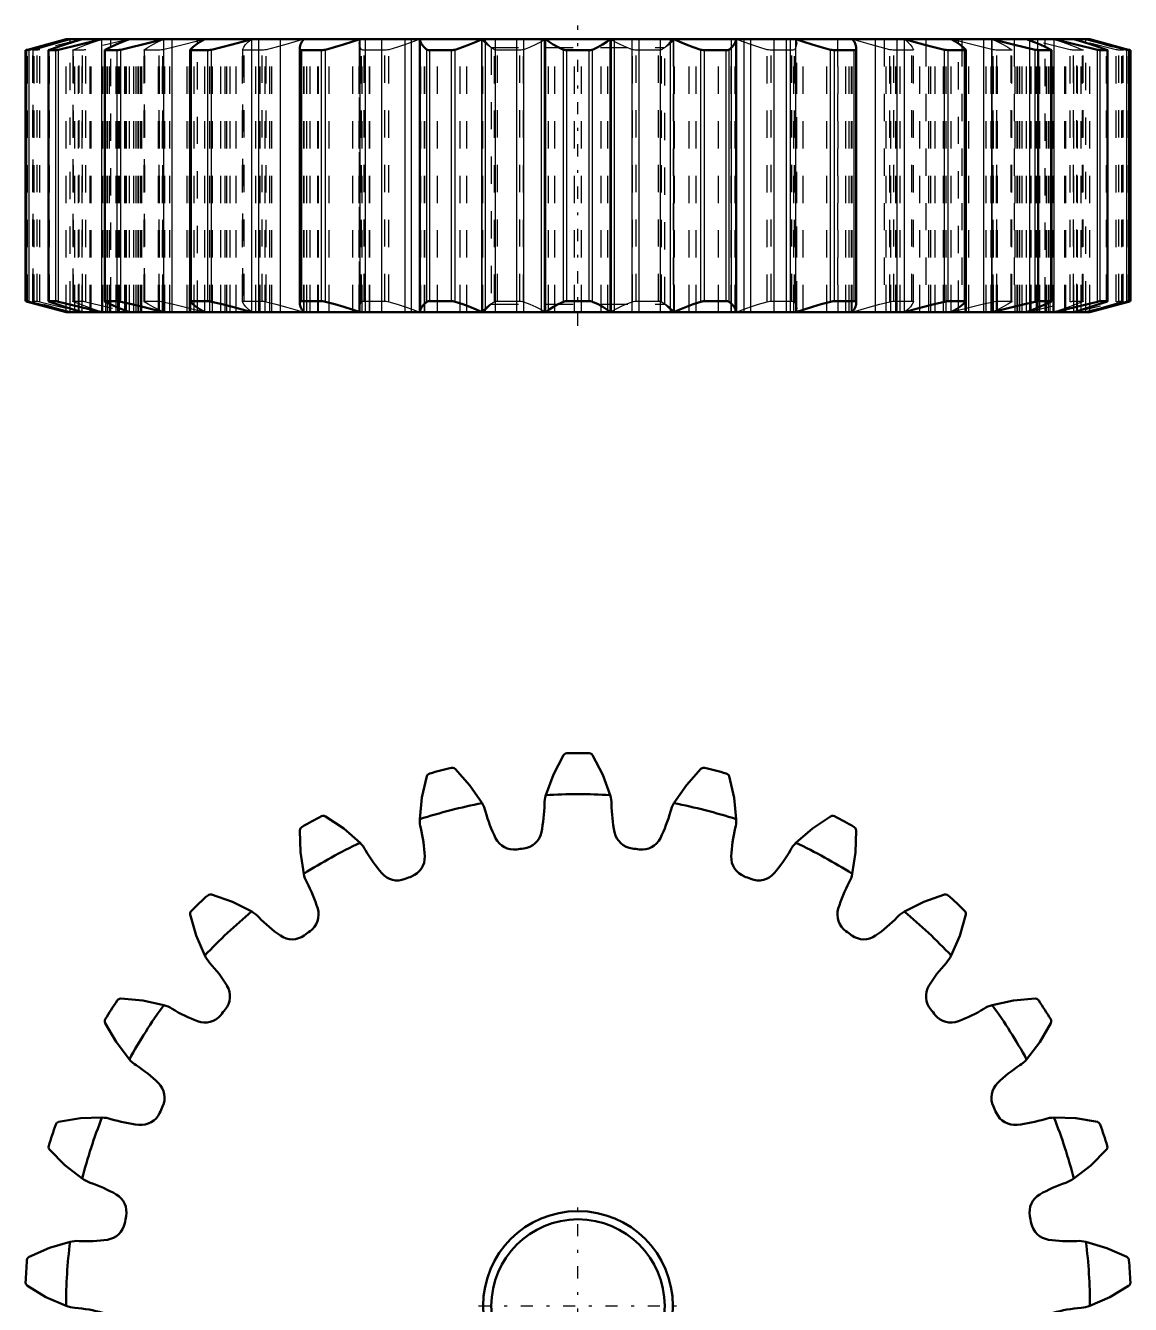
# Model space of a CAD drawing. Header units: millimetres. Extents: x -1 to 137, y -1 to 93.
# Drawn here: x 22.12 to 62.58, y 46.35 to 93.2 of the extents above; entities that cross this region are included whole.
import ezdxf

# ---------------------------------------------------------------- set-up
doc = ezdxf.new("R2010")
doc.units = ezdxf.units.MM
doc.linetypes.add('Center', pattern=[1.5, 0.45, -0.5, 0.05, -0.5])
doc.linetypes.add('Dashed', pattern=[2, 1, -1])
for name, color, linetype, lineweight in [('AM_4', 3, 'Continuous', 25), ('center', 4, 'Center', 25), ('hidden', 3, 'Dashed', 25), ('vis', 1, 'Continuous', 50)]:
    doc.layers.add(name, color=color, linetype=linetype, lineweight=lineweight)

# ---------------------------------------------------------------- blocks, each defined once
blk = doc.blocks.new('3_GEAHB1_5_25_10_A_6_35_b_0_in_GEAHB1_5_25_10_A_6_35_900')
at = {"layer": 'center'}
for p, q in [((42.348, 42.645), (42.348, 49.943)), ((38.7, 46.294), (45.997, 46.294))]:
    blk.add_line(p, q, dxfattribs=at)
at = {"layer": 'vis'}
for points in [[(41.938, 66.54), (41.89, 66.531), (41.848, 66.507), (41.813, 66.467)], [(42.884, 66.467), (42.851, 66.505), (42.807, 66.53), (42.758, 66.54)], [(41.813, 66.467), (41.447, 65.762), (41.171, 65.007)], [(43.526, 65.007), (43.254, 65.751), (42.884, 66.467)], [(36.813, 65.7), (36.634, 64.926), (36.554, 64.126)], [(36.916, 65.802), (36.872, 65.781), (36.837, 65.747), (36.813, 65.7)], [(37.85, 65.966), (37.809, 65.995), (37.76, 66.009), (37.71, 66.006)], [(38.835, 64.712), (38.387, 65.365), (37.85, 65.966)], [(46.847, 65.966), (46.317, 65.375), (45.862, 64.712)], [(46.986, 66.006), (46.937, 66.009), (46.89, 65.996), (46.847, 65.966)], [(47.884, 65.7), (47.862, 65.745), (47.825, 65.78), (47.78, 65.802)], [(48.142, 64.126), (48.065, 64.914), (47.884, 65.7)], [(33.099, 64.23), (33.052, 64.247), (33.001, 64.248), (32.954, 64.233)], [(34.365, 63.259), (33.769, 63.78), (33.099, 64.23)], [(51.598, 64.23), (50.938, 63.788), (50.332, 63.259)], [(51.743, 64.233), (51.696, 64.248), (51.648, 64.248), (51.598, 64.23)], [(32.236, 63.838), (32.198, 63.807), (32.172, 63.766), (32.161, 63.714)], [(52.536, 63.714), (52.526, 63.763), (52.499, 63.806), (52.461, 63.838)], [(32.161, 63.714), (32.18, 62.92), (32.302, 62.125)], [(52.395, 62.125), (52.516, 62.907), (52.536, 63.714)], [(28.929, 61.366), (28.879, 61.371), (28.83, 61.36), (28.788, 61.333)], [(30.397, 60.741), (29.69, 61.098), (28.929, 61.366)], [(55.768, 61.366), (55.018, 61.102), (54.3, 60.741)], [(55.909, 61.333), (55.868, 61.359), (55.82, 61.371), (55.768, 61.366)], [(28.19, 60.772), (28.161, 60.732), (28.147, 60.686), (28.148, 60.633)], [(28.148, 60.633), (28.364, 59.869), (28.68, 59.129)], [(56.016, 59.129), (56.328, 59.857), (56.548, 60.633)], [(56.548, 60.633), (56.55, 60.683), (56.536, 60.731), (56.506, 60.772)], [(25.602, 57.555), (25.553, 57.548), (25.508, 57.525), (25.474, 57.488)], [(27.179, 57.315), (26.406, 57.484), (25.602, 57.555)], [(59.094, 57.555), (58.303, 57.486), (57.517, 57.315)], [(59.223, 57.488), (59.19, 57.524), (59.147, 57.547), (59.094, 57.555)], [(25.035, 56.796), (25.016, 56.751), (25.014, 56.702), (25.029, 56.651)], [(59.668, 56.651), (59.683, 56.699), (59.68, 56.75), (59.662, 56.796)], [(25.029, 56.651), (25.428, 55.965), (25.918, 55.327)], [(58.779, 55.327), (59.262, 55.954), (59.668, 56.651)], [(23.328, 53.037), (23.282, 53.018), (23.244, 52.984), (23.22, 52.94)], [(24.915, 53.196), (24.124, 53.168), (23.328, 53.037)], [(61.369, 53.037), (60.585, 53.167), (59.782, 53.196)], [(61.477, 52.94), (61.453, 52.983), (61.417, 53.016), (61.369, 53.037)], [(22.967, 52.16), (22.96, 52.112), (22.97, 52.064), (22.997, 52.019)], [(22.997, 52.019), (23.554, 51.453), (24.187, 50.957)], [(60.509, 50.957), (61.133, 51.445), (61.7, 52.019)], [(61.7, 52.019), (61.726, 52.061), (61.736, 52.111), (61.73, 52.16)], [(23.746, 48.644), (22.987, 48.42), (22.248, 48.095)], [(62.448, 48.095), (61.722, 48.415), (60.95, 48.644)], [(22.248, 48.095), (22.209, 48.065), (22.18, 48.022), (22.168, 47.974)], [(62.528, 47.974), (62.517, 48.021), (62.49, 48.062), (62.448, 48.095)], [(22.117, 47.156), (22.123, 47.107), (22.144, 47.064), (22.181, 47.026)], [(22.181, 47.026), (22.862, 46.617), (23.598, 46.294)], [(61.098, 46.294), (61.824, 46.611), (62.515, 47.026)], [(62.515, 47.026), (62.551, 47.061), (62.574, 47.106), (62.58, 47.156)], [(23.746, 43.944), (23.066, 43.538), (22.432, 43.04)], [(62.265, 43.04), (61.641, 43.531), (60.95, 43.944)], [(22.432, 43.04), (22.401, 43.001), (22.384, 42.953), (22.384, 42.903)], [(62.312, 42.903), (62.313, 42.952), (62.297, 42.998), (62.265, 43.04)], [(22.538, 42.097), (22.556, 42.052), (22.587, 42.015), (22.633, 41.988)], [(22.633, 41.988), (23.394, 41.761), (24.187, 41.631)], [(60.509, 41.631), (61.291, 41.758), (62.064, 41.988)], [(62.064, 41.988), (62.107, 42.013), (62.14, 42.051), (62.159, 42.097)], [(24.915, 39.391), (24.357, 38.829), (23.867, 38.189)], [(60.83, 38.189), (60.347, 38.82), (59.782, 39.391)], [(23.867, 38.189), (23.847, 38.143), (23.842, 38.093), (23.855, 38.044)], [(60.842, 38.044), (60.854, 38.092), (60.851, 38.14), (60.83, 38.189)], [(24.204, 37.303), (24.232, 37.263), (24.272, 37.235), (24.323, 37.22)], [(24.323, 37.22), (25.116, 37.189), (25.918, 37.261)], [(58.779, 37.261), (59.568, 37.19), (60.374, 37.22)], [(60.374, 37.22), (60.422, 37.233), (60.464, 37.262), (60.493, 37.303)], [(27.179, 35.273), (26.779, 34.59), (26.463, 33.847)], [(58.233, 33.847), (57.923, 34.578), (57.517, 35.273)], [(26.463, 33.847), (26.455, 33.798), (26.463, 33.748), (26.487, 33.704)], [(58.209, 33.704), (58.233, 33.747), (58.242, 33.795), (58.233, 33.847)], [(27.146, 33.022), (27.922, 33.19), (28.68, 33.459)], [(56.016, 33.459), (56.763, 33.193), (57.551, 33.022)], [(27.01, 33.073), (27.047, 33.041), (27.093, 33.024), (27.146, 33.022)], [(57.551, 33.022), (57.601, 33.023), (57.648, 33.041), (57.687, 33.073)], [(30.397, 31.847), (30.179, 31.085), (30.058, 30.288)], [(54.639, 30.288), (54.52, 31.073), (54.3, 31.847)], [(30.924, 29.659), (31.634, 30.014), (32.302, 30.463)], [(52.395, 30.463), (53.052, 30.02), (53.773, 29.659)], [(30.058, 30.288), (30.062, 30.238), (30.082, 30.192), (30.116, 30.155)], [(54.58, 30.155), (54.614, 30.191), (54.634, 30.235), (54.639, 30.288)], [(30.78, 29.674), (30.824, 29.653), (30.872, 29.647), (30.924, 29.659)], [(53.773, 29.659), (53.821, 29.647), (53.872, 29.652), (53.917, 29.674)], [(34.365, 29.328), (34.343, 28.537), (34.424, 27.734)], [(50.272, 27.734), (50.353, 28.524), (50.332, 29.328)], [(35.42, 27.34), (36.019, 27.861), (36.554, 28.461)], [(48.142, 28.461), (48.668, 27.87), (49.277, 27.34)], [(34.424, 27.734), (34.441, 27.687), (34.472, 27.647), (34.514, 27.621)], [(38.835, 27.876), (39.011, 27.104), (39.289, 26.347)], [(45.408, 26.347), (45.682, 27.092), (45.862, 27.876)], [(50.182, 27.621), (50.224, 27.647), (50.255, 27.684), (50.272, 27.734)], [(35.276, 27.319), (35.324, 27.309), (35.373, 27.316), (35.42, 27.34)], [(40.351, 26.212), (40.802, 26.866), (41.171, 27.581)], [(43.526, 27.581), (43.888, 26.877), (44.346, 26.212)], [(49.277, 27.34), (49.321, 27.317), (49.371, 27.309), (49.42, 27.319)], [(39.289, 26.347), (39.316, 26.305), (39.357, 26.274), (39.404, 26.259)], [(45.292, 26.259), (45.339, 26.274), (45.378, 26.303), (45.408, 26.347)], [(40.217, 26.156), (40.266, 26.159), (40.311, 26.177), (40.351, 26.212)], [(44.346, 26.212), (44.383, 26.179), (44.429, 26.159), (44.479, 26.156)]]:
    blk.add_lwpolyline(points, dxfattribs=at)
for radius in [3.475, 3.175]:
    blk.add_circle((42.348, 46.294), radius, dxfattribs=at)
for centre, radius, start, end in [((42.348, 46.294), 20.25, 88.8402, 91.1598), ((42.348, 46.294), 20.25, 103.2402, 105.5598), ((42.348, 46.294), 20.25, 74.4402, 76.7598), ((42.348, 46.294), 18.75, 100.8, 108), ((37.781, 64.083), 1.227, 15.2558, 30.8), ((35.566, 64.766), 5.556, 348.3548, 359.0969), ((42.348, 64.66), 1.227, 163.6, 179.1442), ((42.348, 46.294), 18.75, 86.4, 93.6), ((42.348, 64.66), 1.227, 0.8558, 16.4), ((49.13, 64.766), 5.556, 180.9031, 191.6452), ((46.916, 64.083), 1.227, 149.2, 164.7442), ((42.348, 46.294), 18.75, 72, 79.2), ((42.348, 46.294), 20.25, 117.6402, 119.9598), ((44.323, 65.872), 5.556, 195.3031, 206.0452), ((40.373, 65.872), 5.556, 333.9548, 344.6969), ((42.348, 46.294), 20.25, 60.0402, 62.3598), ((37.781, 64.083), 1.227, 178, 193.5442), ((31.185, 62.499), 5.556, 2.7548, 13.4969), ((53.511, 62.499), 5.556, 166.5031, 177.2452), ((46.916, 64.083), 1.227, 346.4558, 2), ((42.348, 46.294), 18.75, 115.2, 122.4), ((33.5, 62.388), 1.227, 29.6558, 45.2), ((40.006, 63.762), 0.75, 206.0452, 277.6377), ((40.273, 63.796), 0.75, 276.7623, 348.3548), ((44.424, 63.796), 0.75, 191.6452, 263.2377), ((44.691, 63.762), 0.75, 262.3623, 333.9548), ((51.196, 62.388), 1.227, 134.8, 150.3442), ((42.348, 46.294), 18.75, 57.6, 64.8), ((39.392, 65.749), 5.556, 209.7031, 220.4452), ((42.348, 46.294), 16.875, 96.7623, 97.6377), ((42.348, 46.294), 16.875, 82.3623, 83.2377), ((45.304, 65.749), 5.556, 319.5548, 330.2969), ((35.985, 62.73), 0.75, 291.1623, 2.7548), ((48.711, 62.73), 0.75, 177.2452, 248.8378), ((33.5, 62.388), 1.227, 192.4, 207.9442), ((35.735, 62.631), 0.75, 220.4452, 292.0377), ((42.348, 46.294), 16.875, 111.1623, 112.0377), ((42.348, 46.294), 16.875, 67.9623, 68.8377), ((48.961, 62.631), 0.75, 247.9623, 319.5548), ((51.196, 62.388), 1.227, 332.0558, 347.6), ((27.506, 59.214), 5.556, 17.1548, 27.8969), ((57.191, 59.214), 5.556, 152.1031, 162.8452), ((42.348, 46.294), 20.25, 132.0402, 134.3598), ((42.348, 46.294), 20.25, 45.6402, 47.9598), ((42.348, 46.294), 18.75, 129.6, 136.8), ((29.776, 59.682), 1.227, 44.0558, 59.6), ((34.647, 64.402), 5.556, 224.1031, 234.8452), ((32.098, 60.631), 0.75, 305.5623, 17.1548), ((52.599, 60.631), 0.75, 162.8452, 234.4378), ((50.05, 64.402), 5.556, 305.1548, 315.8969), ((54.921, 59.682), 1.227, 120.4, 135.9442), ((42.348, 46.294), 18.75, 43.2, 50.4), ((42.348, 46.294), 16.875, 125.5623, 126.4377), ((42.348, 46.294), 16.875, 53.5623, 54.4377), ((31.88, 60.473), 0.75, 234.8452, 306.4377), ((52.817, 60.473), 0.75, 233.5623, 305.1548), ((29.776, 59.682), 1.227, 206.8, 222.3442), ((54.921, 59.682), 1.227, 317.6558, 333.2), ((24.759, 55.117), 5.556, 31.5548, 42.2969), ((59.937, 55.117), 5.556, 137.7031, 148.4452), ((28.854, 57.632), 0.75, 319.9623, 31.5548), ((55.842, 57.632), 0.75, 148.4452, 220.0378), ((42.348, 46.294), 20.25, 146.4402, 148.7598), ((42.348, 46.294), 18.75, 144, 151.2), ((26.841, 56.135), 1.227, 58.4558, 74), ((30.386, 61.918), 5.556, 238.5031, 249.2452), ((54.311, 61.918), 5.556, 290.7548, 301.4969), ((57.856, 56.135), 1.227, 106, 121.5442), ((42.348, 46.294), 18.75, 28.8, 36), ((42.348, 46.294), 20.25, 31.2402, 33.5598), ((28.683, 57.424), 0.75, 249.2452, 320.8377), ((42.348, 46.294), 16.875, 139.9623, 140.8377), ((42.348, 46.294), 16.875, 39.1623, 40.0377), ((56.014, 57.424), 0.75, 219.1623, 290.7548), ((26.841, 56.135), 1.227, 221.2, 236.7442), ((57.856, 56.135), 1.227, 303.2558, 318.8), ((23.118, 50.466), 5.556, 45.9548, 56.6969), ((61.579, 50.466), 5.556, 123.3031, 134.0452), ((26.459, 53.92), 0.75, 334.3623, 45.9548), ((58.238, 53.92), 0.75, 134.0452, 205.6377), ((42.348, 46.294), 16.875, 154.3623, 155.2377), ((42.348, 46.294), 16.875, 24.7623, 25.6377), ((42.348, 46.294), 18.75, 158.4, 165.6), ((24.881, 51.969), 1.227, 72.8558, 88.4), ((26.876, 58.452), 5.556, 252.9031, 263.6452), ((26.344, 53.676), 0.75, 263.6452, 335.2377), ((58.353, 53.676), 0.75, 204.7623, 276.3548), ((57.821, 58.452), 5.556, 276.3548, 287.0969), ((59.816, 51.969), 1.227, 91.6, 107.1442), ((42.348, 46.294), 18.75, 14.4, 21.6), ((42.348, 46.294), 20.25, 160.8402, 163.1598), ((42.348, 46.294), 20.25, 16.8402, 19.1598), ((24.881, 51.969), 1.227, 235.6, 251.1442), ((22.684, 45.552), 5.556, 60.3548, 71.0969), ((62.012, 45.552), 5.556, 108.9031, 119.6452), ((59.816, 51.969), 1.227, 288.8558, 304.4), ((25.061, 49.729), 0.75, 348.7623, 60.3548), ((59.635, 49.729), 0.75, 119.6452, 191.2377), ((25.011, 49.464), 0.75, 278.0452, 349.6377), ((42.348, 46.294), 16.875, 168.7623, 169.6377), ((42.348, 46.294), 16.875, 10.3623, 11.2377), ((59.686, 49.464), 0.75, 190.3623, 261.9548), ((42.348, 46.294), 18.75, 172.8, 180), ((24.018, 47.447), 1.227, 87.2558, 102.8), ((24.338, 54.222), 5.556, 267.3031, 278.0452), ((60.358, 54.222), 5.556, 261.9548, 272.6969), ((60.679, 47.447), 1.227, 77.2, 92.7442), ((42.348, 46.294), 18.75, 360, 7.2), ((42.348, 46.294), 20.25, 175.2402, 177.5598), ((42.348, 46.294), 20.25, 2.4402, 4.7598), ((24.018, 47.447), 1.227, 250, 265.5442), ((23.487, 40.685), 5.556, 74.7548, 85.4969), ((24.75, 45.322), 0.75, 3.1623, 74.7548), ((59.946, 45.322), 0.75, 105.2452, 176.8378), ((61.21, 40.685), 5.556, 94.5031, 105.2452), ((60.679, 47.447), 1.227, 274.4558, 290), ((24.767, 45.053), 0.75, 292.4452, 4.0377), ((42.348, 46.294), 16.875, 183.1623, 184.0377), ((59.93, 45.053), 0.75, 175.9623, 247.5548), ((42.348, 46.294), 16.875, 355.9623, 356.8377), ((24.307, 42.852), 1.227, 101.6558, 117.2), ((22.932, 49.494), 5.556, 281.7031, 292.4452), ((61.764, 49.494), 5.556, 247.5548, 258.2969), ((60.389, 42.852), 1.227, 62.8, 78.3442), ((42.348, 46.294), 18.75, 187.2, 194.4), ((42.348, 46.294), 18.75, 345.6, 352.8), ((42.348, 46.294), 20.25, 189.6402, 191.9598), ((42.348, 46.294), 20.25, 348.0402, 350.3598), ((25.474, 36.171), 5.556, 89.1548, 99.8969), ((25.545, 40.976), 0.75, 17.5623, 89.1548), ((59.152, 40.976), 0.75, 90.8452, 162.4378), ((59.223, 36.171), 5.556, 80.1031, 90.8452), ((24.307, 42.852), 1.227, 264.4, 279.9442), ((60.389, 42.852), 1.227, 260.0558, 275.6), ((25.628, 40.719), 0.75, 306.8452, 18.4377), ((42.348, 46.294), 16.875, 197.5623, 198.4377), ((59.069, 40.719), 0.75, 161.5623, 233.1548), ((42.348, 46.294), 16.875, 341.5623, 342.4377), ((22.746, 44.565), 5.556, 296.1031, 306.8452), ((61.95, 44.565), 5.556, 233.1548, 243.8969), ((25.73, 38.474), 1.227, 116.0558, 131.6), ((42.348, 46.294), 18.75, 201.6, 208.8), ((42.348, 46.294), 18.75, 331.2, 338.4), ((58.967, 38.474), 1.227, 48.4, 63.9442), ((42.348, 46.294), 20.25, 204.0402, 206.3598), ((42.348, 46.294), 20.25, 333.6402, 335.9598), ((28.522, 32.292), 5.556, 103.5548, 114.2969), ((27.395, 36.964), 0.75, 31.9623, 103.5548), ((57.301, 36.964), 0.75, 76.4452, 148.0378), ((56.175, 32.292), 5.556, 65.7031, 76.4452), ((25.73, 38.474), 1.227, 278.8, 294.3442), ((42.348, 46.294), 16.875, 211.9623, 212.8377), ((27.54, 36.736), 0.75, 321.2452, 32.8377), ((57.157, 36.736), 0.75, 147.1623, 218.7548), ((42.348, 46.294), 16.875, 327.1623, 328.0377), ((58.967, 38.474), 1.227, 245.6558, 261.2), ((23.792, 39.745), 5.556, 310.5031, 321.2452), ((60.905, 39.745), 5.556, 218.7548, 229.4969), ((28.197, 34.587), 1.227, 130.4558, 146), ((42.348, 46.294), 18.75, 216, 223.2), ((42.348, 46.294), 18.75, 316.8, 324), ((56.5, 34.587), 1.227, 34, 49.5442), ((32.438, 29.293), 5.556, 117.9548, 128.6969), ((30.185, 33.538), 0.75, 46.3623, 117.9548), ((54.511, 33.538), 0.75, 62.0452, 133.6377), ((52.259, 29.293), 5.556, 51.3031, 62.0452), ((42.348, 46.294), 16.875, 226.3623, 227.2377), ((30.382, 33.354), 0.75, 335.6452, 47.2377), ((54.315, 33.354), 0.75, 132.7623, 204.3548), ((42.348, 46.294), 16.875, 312.7623, 313.6377), ((42.348, 46.294), 20.25, 218.4402, 220.7598), ((28.197, 34.587), 1.227, 293.2, 308.7442), ((56.5, 34.587), 1.227, 231.2558, 246.8), ((42.348, 46.294), 20.25, 319.2402, 321.5598), ((26.004, 35.336), 5.556, 324.9031, 335.6452), ((58.693, 35.336), 5.556, 204.3548, 215.0969), ((31.553, 31.435), 1.227, 144.8558, 160.4), ((53.144, 31.435), 1.227, 19.6, 35.1442), ((42.348, 46.294), 18.75, 230.4, 237.6), ((36.977, 27.363), 5.556, 132.3548, 143.0969), ((33.74, 30.914), 0.75, 60.7623, 132.3548), ((42.348, 46.294), 16.875, 240.7623, 241.6377), ((33.976, 30.784), 0.75, 350.0452, 61.6377), ((50.721, 30.784), 0.75, 118.3623, 189.9548), ((42.348, 46.294), 16.875, 298.3623, 299.2377), ((50.957, 30.914), 0.75, 47.6452, 119.2377), ((47.719, 27.363), 5.556, 36.9031, 47.6452), ((42.348, 46.294), 18.75, 302.4, 309.6), ((31.553, 31.435), 1.227, 307.6, 323.1442), ((29.242, 31.615), 5.556, 339.3031, 350.0452), ((55.454, 31.615), 5.556, 189.9548, 200.6969), ((53.144, 31.435), 1.227, 216.8558, 232.4), ((42.348, 46.294), 20.25, 232.8402, 235.1598), ((37.835, 29.256), 0.75, 75.1623, 146.7548), ((46.862, 29.256), 0.75, 33.2452, 104.8377), ((42.348, 46.294), 20.25, 304.8402, 307.1598), ((35.587, 29.217), 1.227, 159.2558, 174.8), ((41.854, 26.622), 5.556, 146.7548, 157.4969), ((42.348, 46.294), 16.875, 255.1623, 256.0377), ((38.096, 29.19), 0.75, 4.4452, 76.0377), ((46.601, 29.19), 0.75, 103.9623, 175.5548), ((42.348, 46.294), 16.875, 283.9623, 284.8377), ((42.843, 26.622), 5.556, 22.5031, 33.2452), ((49.109, 29.217), 1.227, 5.2, 20.7442), ((42.348, 46.294), 18.75, 244.8, 252), ((33.305, 28.817), 5.556, 353.7031, 4.4452), ((42.214, 28.669), 0.75, 89.5623, 161.1548), ((42.348, 46.294), 16.875, 269.5623, 270.4377), ((42.483, 28.669), 0.75, 18.8452, 90.4377), ((51.392, 28.817), 5.556, 175.5548, 186.2969), ((42.348, 46.294), 18.75, 288, 295.2), ((35.587, 29.217), 1.227, 322, 337.5442), ((46.762, 27.117), 5.556, 161.1548, 171.8969), ((37.935, 27.117), 5.556, 8.1031, 18.8452), ((49.109, 29.217), 1.227, 202.4558, 218), ((40.046, 28.072), 1.227, 173.6558, 189.2), ((44.65, 28.072), 1.227, 350.8, 6.3442), ((42.348, 46.294), 18.75, 259.2, 266.4), ((40.046, 28.072), 1.227, 336.4, 351.9442), ((44.65, 28.072), 1.227, 188.0558, 203.6), ((42.348, 46.294), 18.75, 273.6, 280.8), ((42.348, 46.294), 20.25, 247.2402, 249.5598), ((42.348, 46.294), 20.25, 290.4402, 292.7598), ((42.348, 46.294), 20.25, 261.6402, 263.9598), ((42.348, 46.294), 20.25, 276.0402, 278.3598)]:
    blk.add_arc(centre, radius, start, end, dxfattribs=at)
blk = doc.blocks.new('6_GEAHB1_5_25_10_A_6_35_b_0_in_GEAHB1_5_25_10_A_6_35_900')
at = {"layer": 'AM_4'}
for p, q in [((22.117, 83.101), (22.117, 92.297)), ((22.168, 83.101), (22.168, 92.297)), ((22.248, 83.082), (22.248, 92.316)), ((22.967, 83.101), (22.967, 92.297)), ((23.22, 83.101), (23.22, 92.297)), ((23.328, 83.082), (23.328, 92.316)), ((23.746, 92.562), (23.746, 92.699)), ((24.077, 92.665), (24.077, 92.699)), ((24.915, 82.699), (24.915, 92.699)), ((25.035, 83.101), (25.035, 92.297)), ((25.242, 92.418), (25.242, 92.699)), ((25.474, 83.101), (25.474, 92.297)), ((25.602, 83.082), (25.602, 92.316)), ((27.179, 82.699), (27.179, 92.699)), ((27.483, 82.699), (27.483, 92.699)), ((28.19, 83.101), (28.19, 92.297)), ((28.417, 92.536), (28.417, 92.699)), ((28.788, 83.101), (28.788, 92.297)), ((28.929, 83.082), (28.929, 92.316)), ((30.397, 82.699), (30.397, 92.699)), ((30.658, 82.699), (30.658, 92.699)), ((31.448, 82.699), (31.448, 92.699)), ((32.161, 83.082), (32.161, 92.316)), ((32.236, 83.101), (32.236, 92.297)), ((32.954, 83.101), (32.954, 92.297)), ((33.099, 83.082), (33.099, 92.316)), ((34.365, 82.699), (34.365, 92.699)), ((34.567, 82.699), (34.567, 92.699)), ((35.164, 82.699), (35.164, 92.699)), ((36.017, 82.699), (36.017, 92.699)), ((36.256, 82.699), (36.256, 92.699)), ((36.554, 82.699), (36.554, 92.699)), ((36.813, 83.082), (36.813, 92.316)), ((36.916, 83.101), (36.916, 92.297)), ((37.71, 83.101), (37.71, 92.297)), ((37.85, 83.082), (37.85, 92.316)), ((38.835, 82.699), (38.835, 92.699)), ((38.965, 82.699), (38.965, 92.699)), ((39.332, 82.699), (39.332, 92.699)), ((40.105, 82.699), (40.105, 92.699)), ((40.361, 82.699), (40.361, 92.699)), ((41.008, 82.699), (41.008, 92.699)), ((41.121, 82.699), (41.121, 92.699)), ((41.171, 82.699), (41.171, 92.699)), ((41.813, 83.082), (41.813, 92.316)), ((41.938, 83.101), (41.938, 92.297)), ((42.758, 83.101), (42.758, 92.297)), ((42.884, 83.082), (42.884, 92.316)), ((43.526, 82.699), (43.526, 92.699)), ((43.575, 82.699), (43.575, 92.699)), ((43.689, 82.699), (43.689, 92.699)), ((44.335, 82.699), (44.335, 92.699)), ((44.591, 82.699), (44.591, 92.699)), ((45.365, 82.699), (45.365, 92.699)), ((45.732, 82.699), (45.732, 92.699)), ((45.862, 82.699), (45.862, 92.699)), ((46.847, 83.082), (46.847, 92.316)), ((46.986, 83.101), (46.986, 92.297)), ((47.78, 83.101), (47.78, 92.297)), ((47.884, 83.082), (47.884, 92.316)), ((48.142, 82.699), (48.142, 92.699)), ((48.44, 82.699), (48.44, 92.699)), ((48.68, 82.699), (48.68, 92.699)), ((49.532, 82.699), (49.532, 92.699)), ((50.13, 82.699), (50.13, 92.699)), ((50.332, 82.699), (50.332, 92.699)), ((51.598, 83.082), (51.598, 92.316)), ((51.743, 83.101), (51.743, 92.297)), ((52.461, 83.101), (52.461, 92.297)), ((52.536, 83.082), (52.536, 92.316)), ((53.248, 82.699), (53.248, 92.699)), ((54.039, 82.699), (54.039, 92.699)), ((54.3, 82.699), (54.3, 92.699)), ((55.768, 83.082), (55.768, 92.316)), ((55.909, 83.101), (55.909, 92.297)), ((56.28, 92.536), (56.28, 92.699)), ((56.506, 83.101), (56.506, 92.297)), ((57.214, 82.699), (57.214, 92.699)), ((57.517, 82.699), (57.517, 92.699)), ((59.094, 83.082), (59.094, 92.316)), ((59.223, 83.101), (59.223, 92.297)), ((59.454, 92.418), (59.454, 92.699)), ((59.662, 83.101), (59.662, 92.297)), ((59.782, 82.699), (59.782, 92.699)), ((60.62, 92.665), (60.62, 92.699)), ((60.95, 92.562), (60.95, 92.699)), ((61.369, 83.082), (61.369, 92.316)), ((61.477, 83.101), (61.477, 92.297)), ((61.73, 83.101), (61.73, 92.297)), ((62.448, 83.082), (62.448, 92.316)), ((62.528, 83.101), (62.528, 92.297)), ((62.58, 83.101), (62.58, 92.297)), ((25.242, 82.699), (25.242, 82.98)), ((59.454, 82.699), (59.454, 82.98)), ((23.746, 82.699), (23.746, 82.836)), ((24.077, 82.699), (24.077, 82.733)), ((28.417, 82.699), (28.417, 82.862)), ((56.28, 82.699), (56.28, 82.862)), ((60.62, 82.699), (60.62, 82.733)), ((60.95, 82.699), (60.95, 82.836))]:
    blk.add_line(p, q, dxfattribs=at)
at = {"layer": 'center'}
blk.add_line((42.348, 82.199), (42.348, 93.199), dxfattribs=at)
at = {"layer": 'hidden'}
for p, q in [((22.181, 83.082), (22.181, 92.316)), ((22.384, 92.297), (22.382, 92.298)), ((22.382, 92.298), (22.382, 83.1)), ((22.538, 92.297), (22.384, 92.297)), ((22.384, 83.101), (22.384, 92.297)), ((22.432, 92.316), (23.746, 92.699)), ((22.432, 83.082), (22.432, 92.316)), ((22.538, 83.101), (22.538, 92.297)), ((24.187, 92.699), (22.633, 92.316)), ((22.633, 83.082), (22.633, 92.316)), ((22.997, 83.082), (22.997, 92.316)), ((23.598, 82.699), (23.598, 92.699)), ((23.746, 82.836), (23.746, 92.562)), ((23.842, 92.301), (23.842, 83.097)), ((24.204, 92.297), (23.855, 92.297)), ((23.855, 83.101), (23.855, 92.297)), ((23.867, 83.082), (23.867, 92.316)), ((23.923, 82.699), (23.923, 92.699)), ((24.059, 82.699), (24.059, 92.699)), ((24.077, 82.733), (24.077, 92.665)), ((24.187, 82.699), (24.187, 92.699)), ((24.204, 83.101), (24.204, 92.297)), ((25.918, 92.699), (24.323, 92.316)), ((24.323, 83.082), (24.323, 92.316)), ((24.484, 82.699), (24.484, 92.699)), ((24.519, 82.699), (24.519, 92.699)), ((24.947, 82.699), (24.947, 92.699)), ((25.029, 83.082), (25.029, 92.316)), ((25.053, 82.699), (25.053, 92.699)), ((25.116, 82.699), (25.116, 92.699)), ((25.191, 82.699), (25.191, 92.699)), ((25.242, 82.98), (25.242, 92.418)), ((25.432, 82.699), (25.432, 92.699)), ((25.499, 82.699), (25.499, 92.699)), ((25.515, 82.699), (25.515, 92.699)), ((25.517, 82.699), (25.517, 92.699)), ((25.556, 82.699), (25.556, 92.699)), ((25.749, 82.699), (25.749, 92.699)), ((25.797, 82.699), (25.797, 92.699)), ((25.811, 82.699), (25.811, 92.699)), ((25.918, 82.699), (25.918, 92.699)), ((26.078, 82.699), (26.078, 92.699)), ((26.168, 82.699), (26.168, 92.699)), ((26.236, 82.699), (26.236, 92.699)), ((26.26, 82.699), (26.26, 92.699)), ((26.261, 82.699), (26.261, 92.699)), ((26.34, 82.699), (26.34, 92.699)), ((26.378, 82.699), (26.378, 92.699)), ((26.455, 92.306), (26.463, 92.316)), ((26.455, 92.306), (26.455, 83.092)), ((26.463, 83.082), (26.463, 92.316)), ((27.01, 92.297), (26.487, 92.297)), ((26.487, 83.101), (26.487, 92.297)), ((26.98, 82.699), (26.98, 92.699)), ((27.01, 83.101), (27.01, 92.297)), ((27.025, 82.699), (27.025, 92.699)), ((27.135, 82.699), (27.135, 92.699)), ((27.146, 83.082), (27.146, 92.316)), ((27.209, 82.699), (27.209, 92.699)), ((27.22, 82.699), (27.22, 92.699)), ((27.4, 82.699), (27.4, 92.699)), ((28.032, 82.699), (28.032, 92.699)), ((28.124, 82.699), (28.124, 92.699)), ((28.148, 83.082), (28.148, 92.316)), ((28.17, 82.699), (28.17, 92.699)), ((28.29, 82.699), (28.29, 92.699)), ((28.417, 82.862), (28.417, 92.536)), ((28.68, 82.699), (28.68, 92.699)), ((28.868, 82.699), (28.868, 92.699)), ((28.965, 82.699), (28.965, 92.699)), ((29.264, 82.699), (29.264, 92.699)), ((29.428, 82.699), (29.428, 92.699)), ((29.493, 82.699), (29.493, 92.699)), ((29.604, 82.699), (29.604, 92.699)), ((29.834, 82.699), (29.834, 92.699)), ((30.057, 92.313), (30.058, 92.316)), ((30.057, 92.313), (30.057, 83.085)), ((30.058, 83.082), (30.058, 92.316)), ((30.78, 92.297), (30.116, 92.297)), ((30.116, 83.101), (30.116, 92.297)), ((30.549, 82.699), (30.549, 92.699)), ((30.703, 82.699), (30.703, 92.699)), ((30.78, 83.101), (30.78, 92.297)), ((30.891, 82.699), (30.891, 92.699)), ((30.924, 83.082), (30.924, 92.316)), ((31.065, 82.699), (31.065, 92.699)), ((31.132, 82.699), (31.132, 92.699)), ((32.302, 82.699), (32.302, 92.699)), ((32.325, 82.699), (32.325, 92.699)), ((32.416, 82.699), (32.416, 92.699)), ((32.534, 82.699), (32.534, 92.699)), ((32.535, 82.699), (32.535, 92.699)), ((32.814, 82.699), (32.814, 92.699)), ((32.848, 82.699), (32.848, 92.699)), ((33.234, 82.699), (33.234, 92.699)), ((34.106, 82.699), (34.106, 92.699)), ((34.332, 82.699), (34.332, 92.699)), ((34.339, 92.559), (34.339, 82.839)), ((34.424, 83.082), (34.424, 92.316)), ((34.439, 82.699), (34.439, 92.699)), ((35.276, 92.297), (34.514, 92.297)), ((34.514, 83.101), (34.514, 92.297)), ((34.714, 82.699), (34.714, 92.699)), ((34.726, 82.699), (34.726, 92.699)), ((35.276, 83.101), (35.276, 92.297)), ((35.42, 83.082), (35.42, 92.316)), ((36.588, 82.699), (36.588, 92.699)), ((36.721, 82.699), (36.721, 92.699)), ((36.735, 82.699), (36.735, 92.699)), ((36.735, 82.699), (36.735, 92.699)), ((37.208, 82.699), (37.208, 92.699)), ((38.027, 82.699), (38.027, 92.699)), ((38.277, 82.699), (38.277, 92.699)), ((38.819, 92.699), (38.819, 82.699)), ((38.827, 82.699), (38.827, 92.699)), ((38.843, 82.699), (38.843, 92.699)), ((38.86, 82.699), (38.86, 92.699)), ((38.873, 92.699), (39.173, 92.399)), ((39.173, 92.399), (39.173, 82.999)), ((39.173, 92.399), (45.523, 92.399)), ((39.289, 83.082), (39.289, 92.316)), ((40.217, 92.297), (39.404, 92.297)), ((39.404, 83.101), (39.404, 92.297)), ((40.217, 83.101), (40.217, 92.297)), ((40.351, 83.082), (40.351, 92.316)), ((41.262, 82.699), (41.262, 92.699)), ((41.504, 82.699), (41.504, 92.699)), ((42.219, 82.699), (42.219, 92.699)), ((42.477, 82.699), (42.477, 92.699)), ((43.193, 82.699), (43.193, 92.699)), ((43.435, 82.699), (43.435, 92.699)), ((44.346, 83.082), (44.346, 92.316)), ((44.479, 83.101), (44.479, 92.297)), ((45.292, 92.297), (44.479, 92.297)), ((45.292, 83.101), (45.292, 92.297)), ((45.408, 83.082), (45.408, 92.316)), ((45.523, 92.399), (45.823, 92.699)), ((45.523, 82.999), (45.523, 92.399)), ((45.836, 92.699), (45.836, 82.699)), ((45.853, 82.699), (45.853, 92.699)), ((45.87, 82.699), (45.87, 92.699)), ((45.877, 82.699), (45.877, 92.699)), ((46.42, 82.699), (46.42, 92.699)), ((46.67, 82.699), (46.67, 92.699)), ((47.489, 82.699), (47.489, 92.699)), ((47.961, 92.699), (47.961, 82.699)), ((47.962, 82.699), (47.962, 92.699)), ((47.975, 82.699), (47.975, 92.699)), ((48.109, 82.699), (48.109, 92.699)), ((49.277, 83.082), (49.277, 92.316)), ((49.42, 83.101), (49.42, 92.297)), ((50.182, 92.297), (49.42, 92.297)), ((49.971, 92.699), (49.971, 82.699)), ((49.982, 82.699), (49.982, 92.699)), ((50.182, 83.101), (50.182, 92.297)), ((50.257, 82.699), (50.257, 92.699)), ((50.272, 83.082), (50.272, 92.316)), ((50.357, 82.839), (50.357, 92.559)), ((50.365, 82.699), (50.365, 92.699)), ((50.591, 82.699), (50.591, 92.699)), ((51.462, 82.699), (51.462, 92.699)), ((51.849, 92.699), (51.849, 82.699)), ((51.882, 82.699), (51.882, 92.699)), ((52.162, 82.699), (52.162, 92.699)), ((52.163, 82.699), (52.163, 92.699)), ((52.281, 82.699), (52.281, 92.699)), ((52.371, 82.699), (52.371, 92.699)), ((52.395, 82.699), (52.395, 92.699)), ((53.565, 92.699), (53.565, 82.699)), ((53.632, 82.699), (53.632, 92.699)), ((53.773, 83.082), (53.773, 92.316)), ((53.806, 82.699), (53.806, 92.699)), ((53.917, 83.101), (53.917, 92.297)), ((54.58, 92.297), (53.917, 92.297)), ((53.994, 82.699), (53.994, 92.699)), ((54.147, 82.699), (54.147, 92.699)), ((54.58, 83.101), (54.58, 92.297)), ((54.639, 92.316), (54.64, 92.313)), ((54.639, 83.082), (54.639, 92.316)), ((54.64, 83.085), (54.64, 92.313)), ((54.863, 82.699), (54.863, 92.699)), ((55.092, 92.699), (55.092, 82.699)), ((55.203, 82.699), (55.203, 92.699)), ((55.268, 82.699), (55.268, 92.699)), ((55.433, 82.699), (55.433, 92.699)), ((55.732, 82.699), (55.732, 92.699)), ((55.828, 82.699), (55.828, 92.699)), ((56.016, 82.699), (56.016, 92.699)), ((56.28, 82.862), (56.28, 92.536)), ((56.407, 92.699), (56.407, 82.699)), ((56.527, 82.699), (56.527, 92.699)), ((56.548, 83.082), (56.548, 92.316)), ((56.572, 82.699), (56.572, 92.699)), ((56.665, 82.699), (56.665, 92.699)), ((57.296, 82.699), (57.296, 92.699)), ((57.477, 82.699), (57.477, 92.699)), ((57.488, 92.699), (57.488, 82.699)), ((57.551, 83.082), (57.551, 92.316)), ((57.562, 82.699), (57.562, 92.699)), ((57.672, 82.699), (57.672, 92.699)), ((57.687, 83.101), (57.687, 92.297)), ((58.209, 92.297), (57.687, 92.297)), ((57.717, 82.699), (57.717, 92.699)), ((58.209, 83.101), (58.209, 92.297)), ((58.233, 83.082), (58.233, 92.316)), ((58.242, 83.092), (58.242, 92.306)), ((58.319, 92.699), (58.319, 82.699)), ((58.357, 82.699), (58.357, 92.699)), ((58.436, 82.699), (58.436, 92.699)), ((58.437, 82.699), (58.437, 92.699)), ((58.461, 82.699), (58.461, 92.699)), ((58.529, 82.699), (58.529, 92.699)), ((58.619, 82.699), (58.619, 92.699)), ((60.374, 92.316), (58.779, 92.699)), ((58.779, 82.699), (58.779, 92.699)), ((58.885, 92.699), (58.885, 82.699)), ((58.9, 82.699), (58.9, 92.699)), ((58.948, 82.699), (58.948, 92.699)), ((59.141, 82.699), (59.141, 92.699)), ((59.18, 92.699), (59.18, 82.699)), ((59.181, 82.699), (59.181, 92.699)), ((59.198, 82.699), (59.198, 92.699)), ((59.264, 82.699), (59.264, 92.699)), ((59.454, 82.98), (59.454, 92.418)), ((59.506, 82.699), (59.506, 92.699)), ((59.581, 82.699), (59.581, 92.699)), ((59.643, 82.699), (59.643, 92.699)), ((59.668, 83.082), (59.668, 92.316)), ((59.749, 82.699), (59.749, 92.699)), ((60.178, 82.699), (60.178, 92.699)), ((60.213, 82.699), (60.213, 92.699)), ((60.374, 83.082), (60.374, 92.316)), ((60.493, 83.101), (60.493, 92.297)), ((60.842, 92.297), (60.493, 92.297)), ((62.064, 92.316), (60.509, 92.699)), ((60.509, 82.699), (60.509, 92.699)), ((60.62, 82.733), (60.62, 92.665)), ((60.637, 82.699), (60.637, 92.699)), ((60.774, 82.699), (60.774, 92.699)), ((60.83, 83.082), (60.83, 92.316)), ((60.842, 83.101), (60.842, 92.297)), ((60.855, 83.097), (60.855, 92.301)), ((60.95, 92.699), (62.265, 92.316)), ((60.95, 82.836), (60.95, 92.562)), ((61.098, 82.699), (61.098, 92.699)), ((61.7, 83.082), (61.7, 92.316)), ((62.064, 83.082), (62.064, 92.316)), ((62.159, 83.101), (62.159, 92.297)), ((62.312, 92.297), (62.159, 92.297)), ((62.265, 83.082), (62.265, 92.316)), ((62.314, 92.298), (62.312, 92.297)), ((62.312, 83.101), (62.312, 92.297)), ((62.314, 83.1), (62.314, 92.298)), ((62.515, 83.082), (62.515, 92.316)), ((22.382, 83.101), (22.384, 83.101)), ((22.384, 83.101), (22.538, 83.101)), ((23.746, 82.699), (22.432, 83.082)), ((22.633, 83.082), (24.187, 82.699)), ((23.855, 83.101), (24.204, 83.101)), ((24.323, 83.082), (25.918, 82.699)), ((26.487, 83.101), (27.01, 83.101)), ((30.058, 83.082), (30.057, 83.085)), ((30.116, 83.101), (30.78, 83.101)), ((34.514, 83.101), (35.276, 83.101)), ((39.173, 82.999), (38.873, 82.699)), ((39.173, 82.999), (45.523, 82.999)), ((39.404, 83.101), (40.217, 83.101)), ((44.479, 83.101), (45.292, 83.101)), ((45.823, 82.699), (45.523, 82.999)), ((49.42, 83.101), (50.182, 83.101)), ((53.917, 83.101), (54.58, 83.101)), ((54.64, 83.085), (54.639, 83.082)), ((57.687, 83.101), (58.209, 83.101)), ((58.242, 83.092), (58.233, 83.082)), ((58.779, 82.699), (60.374, 83.082)), ((60.493, 83.101), (60.842, 83.101)), ((60.509, 82.699), (62.064, 83.082)), ((62.265, 83.082), (60.95, 82.699)), ((62.159, 83.101), (62.312, 83.101)), ((62.312, 83.101), (62.314, 83.101))]:
    blk.add_line(p, q, dxfattribs=at)
for points in [[(22.382, 92.298), (22.384, 92.299), (22.399, 92.305), (22.432, 92.316)], [(22.633, 92.316), (22.589, 92.306), (22.556, 92.299), (22.538, 92.297)], [(23.842, 92.301), (23.846, 92.305), (23.867, 92.316)], [(23.855, 92.297), (23.842, 92.299), (23.842, 92.301)], [(23.867, 92.316), (24.098, 92.407), (24.349, 92.501), (24.623, 92.599), (24.915, 92.699)], [(24.323, 92.316), (24.275, 92.306), (24.233, 92.299), (24.204, 92.297)], [(26.487, 92.297), (26.464, 92.299), (26.455, 92.305), (26.455, 92.306)], [(26.463, 92.316), (26.607, 92.407), (26.773, 92.501), (26.965, 92.599), (27.179, 92.699)], [(27.146, 92.316), (27.096, 92.306), (27.048, 92.299), (27.01, 92.297)], [(28.68, 92.699), (28.312, 92.601), (27.934, 92.504), (27.543, 92.409), (27.146, 92.316)], [(30.116, 92.297), (30.083, 92.299), (30.062, 92.305), (30.057, 92.313)], [(30.058, 92.316), (30.104, 92.407), (30.176, 92.501), (30.274, 92.599), (30.397, 92.699)], [(30.924, 92.316), (30.875, 92.306), (30.825, 92.299), (30.78, 92.297)], [(32.302, 92.699), (31.98, 92.601), (31.645, 92.504), (31.29, 92.409), (30.924, 92.316)], [(34.339, 92.559), (34.341, 92.599), (34.365, 92.699)], [(34.424, 92.316), (34.371, 92.407), (34.344, 92.501), (34.339, 92.559)], [(34.514, 92.297), (34.473, 92.299), (34.442, 92.305), (34.424, 92.316)], [(35.42, 92.316), (35.376, 92.306), (35.325, 92.299), (35.276, 92.297)], [(36.554, 92.699), (36.301, 92.601), (36.028, 92.504), (35.733, 92.409), (35.42, 92.316)], [(39.289, 92.316), (39.14, 92.407), (39.014, 92.501), (38.912, 92.599), (38.835, 92.699)], [(39.404, 92.297), (39.358, 92.299), (39.318, 92.305), (39.289, 92.316)], [(40.351, 92.316), (40.314, 92.306), (40.267, 92.299), (40.217, 92.297)], [(41.171, 92.699), (41.001, 92.601), (40.809, 92.504), (40.591, 92.409), (40.351, 92.316)], [(44.346, 92.316), (44.109, 92.407), (43.894, 92.501), (43.698, 92.599), (43.526, 92.699)], [(44.479, 92.297), (44.43, 92.299), (44.385, 92.305), (44.346, 92.316)], [(45.408, 92.316), (45.38, 92.306), (45.34, 92.299), (45.292, 92.297)], [(45.862, 92.699), (45.786, 92.601), (45.686, 92.504), (45.559, 92.409), (45.408, 92.316)], [(49.277, 92.316), (48.969, 92.407), (48.677, 92.501), (48.4, 92.599), (48.142, 92.699)], [(49.42, 92.297), (49.372, 92.299), (49.324, 92.305), (49.277, 92.316)], [(50.272, 92.316), (50.256, 92.306), (50.225, 92.299), (50.182, 92.297)], [(50.357, 92.559), (50.353, 92.504), (50.326, 92.409), (50.272, 92.316)], [(50.332, 92.699), (50.355, 92.601), (50.357, 92.559)], [(53.773, 92.316), (53.412, 92.407), (53.063, 92.501), (52.721, 92.599), (52.395, 92.699)], [(53.917, 92.297), (53.873, 92.299), (53.824, 92.305), (53.773, 92.316)], [(54.3, 92.699), (54.421, 92.601), (54.518, 92.504), (54.591, 92.409), (54.639, 92.316)], [(54.64, 92.313), (54.635, 92.306), (54.614, 92.299), (54.58, 92.297)], [(57.551, 92.316), (57.16, 92.407), (56.775, 92.501), (56.391, 92.599), (56.016, 92.699)], [(57.517, 92.699), (57.728, 92.601), (57.918, 92.504), (58.087, 92.409), (58.233, 92.316)], [(57.687, 92.297), (57.649, 92.299), (57.604, 92.305), (57.551, 92.316)], [(58.242, 92.306), (58.233, 92.299), (58.209, 92.297)], [(58.233, 92.316), (58.242, 92.306), (58.242, 92.306)], [(59.782, 92.699), (60.069, 92.601), (60.339, 92.504), (60.595, 92.409), (60.83, 92.316)], [(60.493, 92.297), (60.464, 92.299), (60.425, 92.305), (60.374, 92.316)], [(60.83, 92.316), (60.85, 92.306), (60.855, 92.301)], [(60.855, 92.301), (60.854, 92.299), (60.842, 92.297)], [(62.159, 92.297), (62.141, 92.299), (62.11, 92.305), (62.064, 92.316)], [(62.265, 92.316), (62.296, 92.306), (62.312, 92.299), (62.314, 92.298)], [(22.432, 83.082), (22.401, 83.092), (22.384, 83.099), (22.382, 83.101)], [(22.538, 83.101), (22.556, 83.099), (22.587, 83.093), (22.633, 83.082)], [(23.842, 83.098), (23.842, 83.099), (23.855, 83.101)], [(23.867, 83.082), (23.847, 83.092), (23.842, 83.098)], [(24.915, 82.699), (24.627, 82.798), (24.357, 82.894), (24.102, 82.99), (23.867, 83.082)], [(24.204, 83.101), (24.232, 83.099), (24.272, 83.093), (24.323, 83.082)], [(26.455, 83.092), (26.463, 83.099), (26.487, 83.101)], [(26.463, 83.082), (26.455, 83.092), (26.455, 83.092)], [(27.179, 82.699), (26.968, 82.798), (26.779, 82.894), (26.609, 82.99), (26.463, 83.082)], [(27.01, 83.101), (27.047, 83.099), (27.093, 83.093), (27.146, 83.082)], [(27.146, 83.082), (27.537, 82.991), (27.922, 82.897), (28.306, 82.799), (28.68, 82.699)], [(30.057, 83.085), (30.062, 83.092), (30.082, 83.099), (30.116, 83.101)], [(30.397, 82.699), (30.276, 82.798), (30.179, 82.894), (30.105, 82.99), (30.058, 83.082)], [(30.78, 83.101), (30.824, 83.099), (30.872, 83.093), (30.924, 83.082)], [(30.924, 83.082), (31.285, 82.991), (31.634, 82.897), (31.975, 82.799), (32.302, 82.699)], [(34.339, 82.84), (34.343, 82.894), (34.371, 82.99), (34.424, 83.082)], [(34.424, 83.082), (34.441, 83.092), (34.472, 83.099), (34.514, 83.101)], [(35.276, 83.101), (35.324, 83.099), (35.373, 83.093), (35.42, 83.082)], [(35.42, 83.082), (35.728, 82.991), (36.019, 82.897), (36.297, 82.799), (36.554, 82.699)], [(38.835, 82.699), (38.911, 82.798), (39.011, 82.894), (39.137, 82.99), (39.289, 83.082)], [(39.289, 83.082), (39.316, 83.092), (39.357, 83.099), (39.404, 83.101)], [(40.217, 83.101), (40.266, 83.099), (40.311, 83.093), (40.351, 83.082)], [(40.351, 83.082), (40.587, 82.991), (40.802, 82.897), (40.998, 82.799), (41.171, 82.699)], [(43.526, 82.699), (43.696, 82.798), (43.888, 82.894), (44.106, 82.99), (44.346, 83.082)], [(44.346, 83.082), (44.383, 83.092), (44.429, 83.099), (44.479, 83.101)], [(45.292, 83.101), (45.339, 83.099), (45.378, 83.093), (45.408, 83.082)], [(45.408, 83.082), (45.557, 82.991), (45.682, 82.897), (45.785, 82.799), (45.862, 82.699)], [(48.142, 82.699), (48.396, 82.798), (48.668, 82.894), (48.964, 82.99), (49.277, 83.082)], [(49.277, 83.082), (49.321, 83.092), (49.371, 83.099), (49.42, 83.101)], [(50.182, 83.101), (50.224, 83.099), (50.255, 83.093), (50.272, 83.082)], [(50.272, 83.082), (50.325, 82.991), (50.353, 82.897), (50.357, 82.84)], [(52.395, 82.699), (52.716, 82.798), (53.052, 82.894), (53.406, 82.99), (53.773, 83.082)], [(53.773, 83.082), (53.821, 83.092), (53.872, 83.099), (53.917, 83.101)], [(54.639, 83.082), (54.592, 82.991), (54.52, 82.897), (54.423, 82.799), (54.3, 82.699)], [(54.58, 83.101), (54.614, 83.099), (54.634, 83.093), (54.64, 83.085)], [(56.016, 82.699), (56.385, 82.798), (56.763, 82.894), (57.154, 82.99), (57.551, 83.082)], [(58.233, 83.082), (58.09, 82.991), (57.923, 82.897), (57.731, 82.799), (57.517, 82.699)], [(57.551, 83.082), (57.601, 83.092), (57.648, 83.099), (57.687, 83.101)], [(58.209, 83.101), (58.233, 83.099), (58.242, 83.093), (58.242, 83.092)], [(60.83, 83.082), (60.598, 82.991), (60.347, 82.897), (60.074, 82.799), (59.782, 82.699)], [(60.374, 83.082), (60.422, 83.092), (60.464, 83.099), (60.493, 83.101)], [(60.855, 83.098), (60.851, 83.093), (60.83, 83.082)], [(60.842, 83.101), (60.854, 83.099), (60.855, 83.098)], [(62.064, 83.082), (62.107, 83.092), (62.14, 83.099), (62.159, 83.101)], [(62.314, 83.101), (62.313, 83.099), (62.297, 83.093), (62.265, 83.082)], [(34.365, 82.699), (34.342, 82.798), (34.339, 82.84)], [(50.357, 82.84), (50.355, 82.799), (50.332, 82.699)]]:
    blk.add_lwpolyline(points, dxfattribs=at)
at = {"layer": 'vis'}
for p, q in [((22.117, 92.297), (22.117, 83.101)), ((22.117, 92.297), (22.168, 92.297)), ((23.598, 92.699), (22.181, 92.316)), ((22.248, 92.316), (23.746, 92.699)), ((22.96, 92.299), (22.96, 83.099)), ((22.96, 92.299), (22.967, 92.297)), ((22.967, 92.297), (23.22, 92.297)), ((23.328, 92.316), (24.915, 92.699)), ((61.098, 92.699), (23.598, 92.699)), ((25.013, 92.303), (25.013, 83.095)), ((25.035, 92.297), (25.474, 92.297)), ((28.148, 92.316), (28.145, 92.309)), ((28.145, 92.31), (28.145, 83.089)), ((28.19, 92.297), (28.788, 92.297)), ((32.156, 92.373), (32.156, 83.026)), ((32.156, 92.372), (32.161, 92.316)), ((32.236, 92.297), (32.954, 92.297)), ((36.553, 92.699), (36.553, 82.699)), ((36.916, 92.297), (37.71, 92.297)), ((41.938, 92.297), (42.758, 92.297)), ((46.986, 92.297), (47.78, 92.297)), ((48.143, 82.699), (48.143, 92.699)), ((51.743, 92.297), (52.461, 92.297)), ((52.536, 92.316), (52.541, 92.372)), ((52.541, 83.026), (52.541, 92.373)), ((55.909, 92.297), (56.506, 92.297)), ((56.551, 92.309), (56.548, 92.316)), ((56.551, 83.089), (56.551, 92.31)), ((59.223, 92.297), (59.662, 92.297)), ((59.684, 83.095), (59.684, 92.303)), ((59.782, 92.699), (61.369, 92.316)), ((60.95, 92.699), (62.448, 92.316)), ((62.515, 92.316), (61.098, 92.699)), ((61.477, 92.297), (61.73, 92.297)), ((61.73, 92.297), (61.736, 92.299)), ((61.736, 83.099), (61.736, 92.299)), ((62.528, 92.297), (62.58, 92.297)), ((62.58, 83.101), (62.58, 92.297)), ((22.168, 83.101), (22.117, 83.101)), ((22.181, 83.082), (23.598, 82.699)), ((23.746, 82.699), (22.248, 83.082)), ((22.967, 83.101), (22.96, 83.099)), ((23.22, 83.101), (22.967, 83.101)), ((24.915, 82.699), (23.328, 83.082)), ((25.474, 83.101), (25.035, 83.101)), ((28.145, 83.089), (28.148, 83.082)), ((28.788, 83.101), (28.19, 83.101)), ((32.161, 83.082), (32.156, 83.026)), ((32.954, 83.101), (32.236, 83.101)), ((37.71, 83.101), (36.916, 83.101)), ((42.758, 83.101), (41.938, 83.101)), ((47.78, 83.101), (46.986, 83.101)), ((52.461, 83.101), (51.743, 83.101)), ((52.541, 83.026), (52.536, 83.082)), ((56.506, 83.101), (55.909, 83.101)), ((56.548, 83.082), (56.551, 83.089)), ((59.662, 83.101), (59.223, 83.101)), ((61.369, 83.082), (59.782, 82.699)), ((62.448, 83.082), (60.95, 82.699)), ((61.098, 82.699), (62.515, 83.082)), ((61.73, 83.101), (61.477, 83.101)), ((61.736, 83.099), (61.73, 83.101)), ((62.58, 83.101), (62.528, 83.101)), ((61.098, 82.699), (23.598, 82.699))]:
    blk.add_line(p, q, dxfattribs=at)
for points in [[(22.181, 92.316), (22.145, 92.306), (22.123, 92.299), (22.117, 92.297)], [(22.168, 92.297), (22.18, 92.299), (22.206, 92.305), (22.248, 92.316)], [(22.997, 92.316), (22.971, 92.306), (22.96, 92.299), (22.96, 92.299)], [(24.187, 92.699), (23.868, 92.601), (23.564, 92.504), (23.271, 92.409), (22.997, 92.316)], [(23.22, 92.297), (23.243, 92.299), (23.279, 92.305), (23.328, 92.316)], [(25.029, 92.316), (25.014, 92.306), (25.013, 92.303)], [(25.013, 92.303), (25.016, 92.299), (25.035, 92.297)], [(25.918, 92.699), (25.666, 92.601), (25.435, 92.504), (25.221, 92.409), (25.029, 92.316)], [(25.474, 92.297), (25.507, 92.299), (25.55, 92.305), (25.602, 92.316)], [(25.602, 92.316), (25.999, 92.407), (26.393, 92.501), (26.789, 92.599), (27.179, 92.699)], [(28.145, 92.309), (28.146, 92.306), (28.161, 92.299), (28.19, 92.297)], [(28.68, 92.699), (28.513, 92.601), (28.369, 92.504), (28.246, 92.409), (28.148, 92.316)], [(28.788, 92.297), (28.829, 92.299), (28.876, 92.305), (28.929, 92.316)], [(28.929, 92.316), (29.308, 92.407), (29.678, 92.501), (30.043, 92.599), (30.397, 92.699)], [(32.302, 92.699), (32.229, 92.601), (32.181, 92.504), (32.158, 92.409), (32.156, 92.372)], [(32.161, 92.316), (32.171, 92.306), (32.197, 92.299), (32.236, 92.297)], [(32.954, 92.297), (33, 92.299), (33.049, 92.305), (33.099, 92.316)], [(33.099, 92.316), (33.436, 92.407), (33.759, 92.501), (34.071, 92.599), (34.365, 92.699)], [(36.554, 92.699), (36.581, 92.601), (36.632, 92.504), (36.71, 92.409), (36.813, 92.316)], [(36.813, 92.316), (36.835, 92.306), (36.871, 92.299), (36.916, 92.297)], [(37.71, 92.297), (37.759, 92.299), (37.806, 92.305), (37.85, 92.316)], [(37.85, 92.316), (38.124, 92.407), (38.379, 92.501), (38.618, 92.599), (38.835, 92.699)], [(41.171, 92.699), (41.295, 92.601), (41.442, 92.504), (41.616, 92.409), (41.813, 92.316)], [(41.813, 92.316), (41.845, 92.306), (41.889, 92.299), (41.938, 92.297)], [(42.758, 92.297), (42.806, 92.299), (42.849, 92.305), (42.884, 92.316)], [(42.884, 92.316), (43.078, 92.407), (43.249, 92.501), (43.4, 92.599), (43.526, 92.699)], [(45.862, 92.699), (46.075, 92.601), (46.309, 92.504), (46.568, 92.409), (46.847, 92.316)], [(46.847, 92.316), (46.888, 92.306), (46.936, 92.299), (46.986, 92.297)], [(47.78, 92.297), (47.825, 92.299), (47.86, 92.305), (47.884, 92.316)], [(47.884, 92.316), (47.986, 92.407), (48.063, 92.501), (48.115, 92.599), (48.142, 92.699)], [(50.332, 92.699), (50.621, 92.601), (50.928, 92.504), (51.255, 92.409), (51.598, 92.316)], [(51.598, 92.316), (51.644, 92.306), (51.695, 92.299), (51.743, 92.297)], [(52.541, 92.372), (52.539, 92.407), (52.517, 92.501), (52.469, 92.599), (52.395, 92.699)], [(52.461, 92.297), (52.499, 92.299), (52.525, 92.305), (52.536, 92.316)], [(54.3, 92.699), (54.648, 92.601), (55.007, 92.504), (55.383, 92.409), (55.768, 92.316)], [(55.768, 92.316), (55.817, 92.306), (55.867, 92.299), (55.909, 92.297)], [(56.548, 92.316), (56.452, 92.407), (56.332, 92.501), (56.186, 92.599), (56.016, 92.699)], [(56.506, 92.297), (56.535, 92.299), (56.55, 92.305), (56.551, 92.309)], [(57.517, 92.699), (57.901, 92.601), (58.291, 92.504), (58.691, 92.409), (59.094, 92.316)], [(59.668, 92.316), (59.479, 92.407), (59.269, 92.501), (59.034, 92.599), (58.779, 92.699)], [(59.094, 92.316), (59.144, 92.306), (59.189, 92.299), (59.223, 92.297)], [(59.662, 92.297), (59.68, 92.299), (59.684, 92.303)], [(59.684, 92.303), (59.683, 92.305), (59.668, 92.316)], [(61.7, 92.316), (61.43, 92.407), (61.142, 92.501), (60.834, 92.599), (60.509, 92.699)], [(61.369, 92.316), (61.415, 92.306), (61.453, 92.299), (61.477, 92.297)], [(61.736, 92.299), (61.736, 92.299), (61.727, 92.305), (61.7, 92.316)], [(62.448, 92.316), (62.488, 92.306), (62.516, 92.299), (62.528, 92.297)], [(62.58, 92.297), (62.574, 92.299), (62.553, 92.305), (62.515, 92.316)], [(22.117, 83.101), (22.123, 83.099), (22.144, 83.093), (22.181, 83.082)], [(22.248, 83.082), (22.209, 83.092), (22.18, 83.099), (22.168, 83.101)], [(22.96, 83.099), (22.96, 83.099), (22.97, 83.093), (22.997, 83.082)], [(22.997, 83.082), (23.267, 82.991), (23.554, 82.897), (23.863, 82.799), (24.187, 82.699)], [(23.328, 83.082), (23.282, 83.092), (23.244, 83.099), (23.22, 83.101)], [(25.035, 83.101), (25.016, 83.099), (25.013, 83.095)], [(25.013, 83.095), (25.014, 83.093), (25.029, 83.082)], [(25.029, 83.082), (25.217, 82.991), (25.428, 82.897), (25.663, 82.799), (25.918, 82.699)], [(25.602, 83.082), (25.553, 83.092), (25.508, 83.099), (25.474, 83.101)], [(27.179, 82.699), (26.795, 82.798), (26.406, 82.894), (26.006, 82.99), (25.602, 83.082)], [(28.19, 83.101), (28.161, 83.099), (28.147, 83.093), (28.145, 83.089)], [(28.148, 83.082), (28.244, 82.991), (28.364, 82.897), (28.51, 82.799), (28.68, 82.699)], [(28.929, 83.082), (28.879, 83.092), (28.83, 83.099), (28.788, 83.101)], [(30.397, 82.699), (30.049, 82.798), (29.69, 82.894), (29.314, 82.99), (28.929, 83.082)], [(32.156, 83.026), (32.158, 82.991), (32.18, 82.897), (32.228, 82.799), (32.302, 82.699)], [(32.236, 83.101), (32.198, 83.099), (32.172, 83.093), (32.161, 83.082)], [(33.099, 83.082), (33.052, 83.092), (33.001, 83.099), (32.954, 83.101)], [(34.365, 82.699), (34.075, 82.798), (33.769, 82.894), (33.441, 82.99), (33.099, 83.082)], [(36.813, 83.082), (36.711, 82.991), (36.634, 82.897), (36.581, 82.799), (36.554, 82.699)], [(36.916, 83.101), (36.872, 83.099), (36.837, 83.093), (36.813, 83.082)], [(37.85, 83.082), (37.809, 83.092), (37.76, 83.099), (37.71, 83.101)], [(38.835, 82.699), (38.622, 82.798), (38.387, 82.894), (38.128, 82.99), (37.85, 83.082)], [(41.813, 83.082), (41.619, 82.991), (41.447, 82.897), (41.297, 82.799), (41.171, 82.699)], [(41.938, 83.101), (41.89, 83.099), (41.848, 83.093), (41.813, 83.082)], [(42.884, 83.082), (42.851, 83.092), (42.807, 83.099), (42.758, 83.101)], [(43.526, 82.699), (43.402, 82.798), (43.254, 82.894), (43.081, 82.99), (42.884, 83.082)], [(46.847, 83.082), (46.572, 82.991), (46.317, 82.897), (46.079, 82.799), (45.862, 82.699)], [(46.986, 83.101), (46.937, 83.099), (46.89, 83.093), (46.847, 83.082)], [(47.884, 83.082), (47.862, 83.092), (47.825, 83.099), (47.78, 83.101)], [(48.142, 82.699), (48.116, 82.798), (48.065, 82.894), (47.987, 82.99), (47.884, 83.082)], [(51.598, 83.082), (51.26, 82.991), (50.938, 82.897), (50.626, 82.799), (50.332, 82.699)], [(51.743, 83.101), (51.696, 83.099), (51.648, 83.093), (51.598, 83.082)], [(52.395, 82.699), (52.468, 82.798), (52.516, 82.894), (52.539, 82.99), (52.541, 83.026)], [(52.536, 83.082), (52.526, 83.092), (52.499, 83.099), (52.461, 83.101)], [(55.768, 83.082), (55.389, 82.991), (55.018, 82.897), (54.653, 82.799), (54.3, 82.699)], [(55.909, 83.101), (55.868, 83.099), (55.82, 83.093), (55.768, 83.082)], [(56.016, 82.699), (56.184, 82.798), (56.328, 82.894), (56.45, 82.99), (56.548, 83.082)], [(56.551, 83.089), (56.55, 83.092), (56.536, 83.099), (56.506, 83.101)], [(59.094, 83.082), (58.697, 82.991), (58.303, 82.897), (57.907, 82.799), (57.517, 82.699)], [(58.779, 82.699), (59.03, 82.798), (59.262, 82.894), (59.476, 82.99), (59.668, 83.082)], [(59.223, 83.101), (59.19, 83.099), (59.147, 83.093), (59.094, 83.082)], [(59.684, 83.095), (59.68, 83.099), (59.662, 83.101)], [(59.668, 83.082), (59.683, 83.092), (59.684, 83.095)], [(60.509, 82.699), (60.829, 82.798), (61.133, 82.894), (61.425, 82.99), (61.7, 83.082)], [(61.477, 83.101), (61.453, 83.099), (61.417, 83.093), (61.369, 83.082)], [(61.7, 83.082), (61.726, 83.092), (61.736, 83.099), (61.736, 83.099)], [(62.528, 83.101), (62.517, 83.099), (62.49, 83.093), (62.448, 83.082)], [(62.515, 83.082), (62.551, 83.092), (62.574, 83.099), (62.58, 83.101)]]:
    blk.add_lwpolyline(points, dxfattribs=at)

msp = doc.modelspace()

# ---------------------------------------------------------------- block references
for name in ['6_GEAHB1_5_25_10_A_6_35_b_0_in_GEAHB1_5_25_10_A_6_35_900', '3_GEAHB1_5_25_10_A_6_35_b_0_in_GEAHB1_5_25_10_A_6_35_900']:
    msp.add_blockref(name, (0, 0))

doc.saveas('drawing.dxf')
